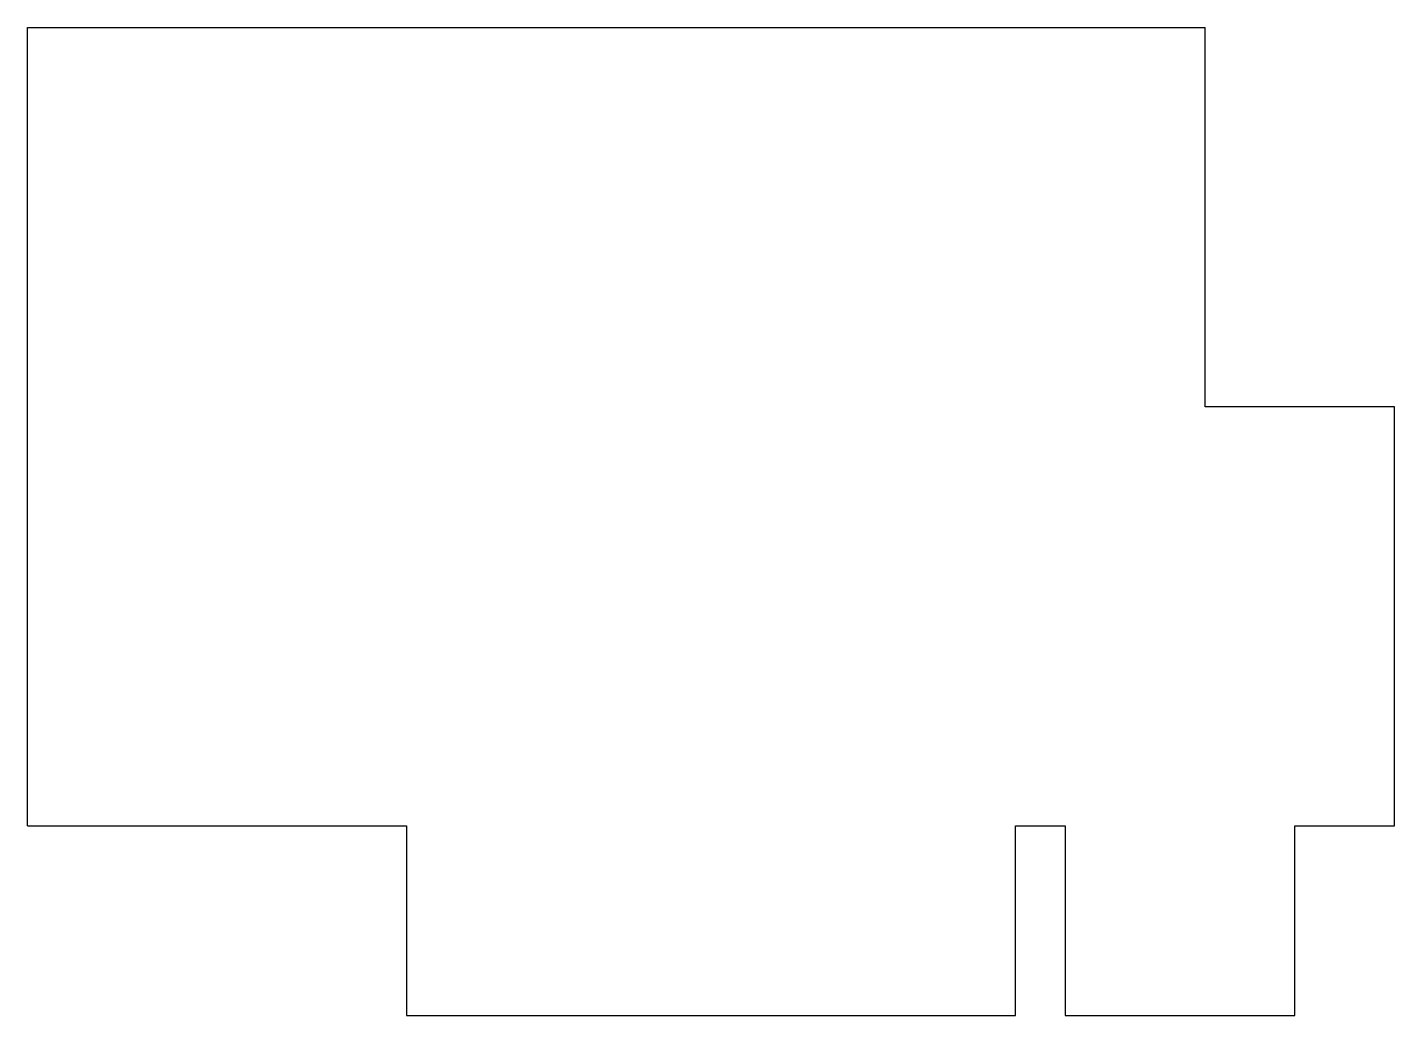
# Model space of a CAD drawing. Header units: millimetres. Extents: x 138 to 276, y -180 to -82.
import ezdxf

# ---------------------------------------------------------------- set-up
doc = ezdxf.new("R2010")
doc.units = ezdxf.units.MM

msp = doc.modelspace()

# ---------------------------------------------------------------- linework, layer by layer
for p, q in [((138.5, -161.5), (138.5, -81.5)), ((138.5, -81.5), (256.5, -81.5)), ((256.5, -119.5), (256.5, -81.5)), ((275.5, -119.5), (256.5, -119.5)), ((275.5, -161.5), (275.5, -119.5)), ((138.5, -161.5), (176.5, -161.5)), ((176.5, -161.5), (176.5, -180.5)), ((237.5, -161.5), (242.5, -161.5)), ((237.5, -180.5), (237.5, -161.5)), ((242.5, -161.5), (242.5, -180.5)), ((265.5, -161.5), (275.5, -161.5)), ((265.5, -180.5), (265.5, -161.5)), ((176.5, -180.5), (237.5, -180.5)), ((242.5, -180.5), (265.5, -180.5))]:
    msp.add_line(p, q)

doc.saveas('drawing.dxf')
